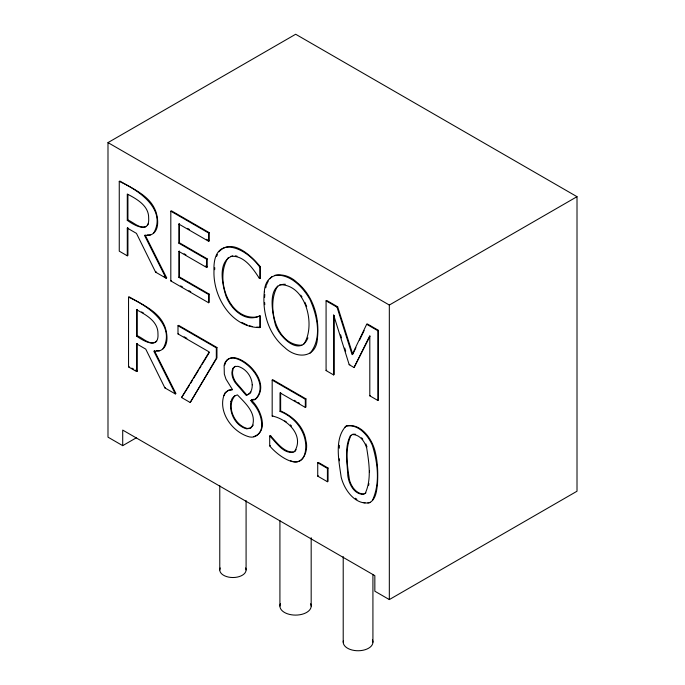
<?xml version="1.0" encoding="UTF-8"?>
<svg xmlns="http://www.w3.org/2000/svg" width="685" height="685" viewBox="0 0 685 685"><rect width="100%" height="100%" fill="white"/><g stroke="black" fill="none" stroke-linecap="round" stroke-linejoin="round"><path stroke-width="1.03" d="M339.332 448.196L339.426 445.319M369.463 472.479L369.54 470.441M264.598 297.444L264.778 294.447M214.653 269.693L214.773 267.715M368.658 485.34L368.924 483.559M265.763 287.811L266.165 285.988M224.74 364.985L225.699 362.1L227.309 359.916A24.54 14.171 60 0 1 235.409 357.87C250.993 361.474 270.104 385.364 255.531 399.286C246.985 399.269 253.108 402.634 255.599 406.573C259.221 411.822 261.584 417.91 261.67 424.34C262.415 431.139 257.08 438.451 249.734 436.97C232.009 432.518 216.597 410.589 224.945 392.899L228.156 390.484L232.549 389.731L225.939 379.07L224.329 374.138L224.115 365.345L225.074 362.459L226.684 360.276A24.54 14.171 60 0 1 234.784 358.229C250.367 361.834 269.479 385.724 254.906 399.646L250.967 400.451M307.916 337.851C299.807 358.032 277.588 335.59 275.019 323.209C272.219 311.975 266.902 283.778 285.337 284.249M266.371 285.08L268.28 281.021M333.586 374.909L333.586 314.817L349.204 364.72L354.068 367.528L369.806 335.727L369.806 395.819L377.837 400.46L378.462 400.1L378.462 330.358L367.306 323.919L366.68 324.279L352.124 354.702L337.037 307.163L326.077 300.835L326.077 370.576L333.586 374.909L334.212 374.549L334.212 315.511M355.935 347.68L352.749 354.333L337.662 306.794L326.702 300.475L326.077 300.835M359.574 340.077L364.12 330.572M369.968 336.301L354.068 367.528M216.52 256.533L217.47 254.64M224.004 395.622L225.177 393.31M372.426 500.392C380.252 483.516 377.769 463.009 372.486 445.652C368.282 435.523 358.05 423.407 345.951 426.198C333.98 438.76 338.981 461.493 341.164 477.111C344.187 489.664 355.241 505.513 369.746 502.687C376.236 498.86 376.63 490.469 377.486 483.79C378.086 473.01 377.743 462.084 375.157 451.561C372.143 438.974 361.132 423.056 346.576 425.839L344.564 427.543M147.395 225.476L148.457 223.558M190.207 402.515L216.323 358.298L216.323 347.852L177.997 325.726L177.997 333.92L209.225 351.953L181.568 397.523L190.207 402.515L216.948 357.938L216.948 347.492L178.622 325.366L177.997 325.726M189.385 385.321L181.568 397.523M190.49 383.497L192.699 379.85M193.804 378.026L198.23 370.731M199.344 368.907L200.996 366.175M202.109 364.351L209.302 352.501M365.31 493.183C371.621 479.483 369.044 462.795 366.732 448.273C364.942 441.714 359.762 434.393 352.313 434.538M350.994 435.36C344.718 448.923 347.201 465.552 349.47 479.971C351.234 486.633 356.44 494.142 364.009 494.013M294.37 451.74C304.782 435.9 287.529 418.929 272.176 416.026L272.176 380.106L272.801 379.738L305.947 398.875L305.947 407.07L305.322 407.429L280.011 392.822L280.011 411.368C295.997 417.55 308.267 434.076 305.33 451.655C301.263 473.6 277.005 455.046 269.702 445.884L269.702 436.002L270.327 435.643C276.757 442.167 283.051 451.997 293.163 452.263M296.134 449.625L294.995 451.381C284.412 455.936 276.32 442.253 269.702 436.002M277.785 286.005C265.806 304.457 275.747 345.822 301.88 345.231M303.952 343.964C316.033 325.529 305.981 284.249 279.865 284.712M153.697 233.063C167.251 209.148 137.651 189.531 119.258 181.422L119.258 251.164L127.29 255.805L127.915 255.445L127.915 227.711L127.29 228.079L127.29 255.805M162.987 348.819C176.55 324.904 146.941 305.279 128.549 297.179L128.549 366.92L136.58 371.553L137.206 371.193L137.206 343.468L136.58 343.827L136.58 371.553M253.21 425.077L250.898 427.911L247.311 428.493C234.433 425.257 225.708 406.042 235.075 395.682M250.984 392.043L249.768 393.515L246.805 394.988L235.768 382.179A12.236 7.064 60 0 1 232.523 372.178L233.234 368.299L235.349 366.218M228.345 257.551C214.234 277.699 228.67 321.051 257.26 316.941M269.89 278.829L271.748 276.749M310.022 353.246C322.472 338.501 317.241 315.716 310.022 299.568C302.975 287.169 290.423 273.837 274.968 275.25M218.892 251.806C232.241 237.378 251.369 255.796 260.428 266.842L260.428 278.041L259.153 278.024C252.799 268.255 243.749 254.846 230.528 256.404M156.694 341.224C150.537 346.541 142.977 337.893 137.206 335.736L136.58 336.104L136.58 309.774L137.206 309.414L137.206 335.736M225.57 392.539L228.781 390.125L232.292 389.517M365.936 492.823L363.384 494.373C353.88 494.287 348.896 483.798 347.774 475.57C347.329 462.563 344.144 447.725 350.369 435.72L352.938 434.179L355.404 434.213M122.709 445.652L107.99 437.15L107.99 142.608L295.672 34.25L577.01 196.681L577.01 491.222L389.328 599.581L374.841 591.215L374.841 575.648L122.709 430.086L122.709 445.652L136.58 437.647M119.258 181.422L119.884 181.063C133.19 189.111 150.118 195.662 155.838 211.571C158.449 219.414 159.691 232.198 149.715 235.255L144.526 235.409L166.027 278.17L166.652 277.81L145.151 235.041M127.29 220.347C134.234 225.382 149.835 234.116 148.662 218.027C148.928 205.723 136.726 199.001 127.29 194.026L127.29 220.347L127.915 219.988C133.575 222.334 139.303 228.739 145.879 226.752M170.813 211.194L171.438 210.826L209.199 232.635L209.199 240.872L208.574 241.24L178.845 224.072L178.845 243.184L206.545 259.178L207.17 258.81L207.17 267.056L206.545 267.415L178.845 251.421L178.845 277.322L208.574 294.49L209.199 294.13L209.199 302.376L208.574 302.736L170.813 280.927L170.813 211.194L208.574 232.994L209.199 232.635M178.845 224.072L179.47 223.712L179.47 242.815L207.17 258.81M178.845 243.184L179.47 242.815M178.845 251.421L179.47 251.061L179.47 276.963L209.199 294.13M127.29 228.079L136.452 233.371L155.598 272.15L156.223 271.791M128.549 297.179L129.174 296.819C142.489 304.868 159.408 311.418 165.136 327.319C167.748 335.162 168.981 347.946 159.014 351.003L153.817 351.157L175.317 393.918L175.942 393.558L154.442 350.797M170.813 280.927L171.438 280.567M178.845 277.322L179.47 276.963M259.803 278.401L259.803 267.21L260.428 266.842M259.153 278.024L260.428 278.041M177.997 333.92L178.622 333.561M128.549 366.92L129.174 366.561M260.428 316.162L259.195 316.179L260.428 316.162L260.428 327.216L259.803 327.584C231.444 327.584 213.138 297.016 213.968 271.046C212.538 233.037 245.804 246.994 259.803 267.21M216.323 347.852L216.948 347.492M136.58 343.827L145.751 349.119L164.897 387.898L165.522 387.539M337.037 307.163L337.662 306.794M107.99 142.608L389.328 305.039L577.01 196.681M250.967 400.734L251.592 400.091M366.68 324.279L377.837 330.718L378.462 330.358M326.077 370.576L326.702 370.217M349.204 364.72L349.829 364.36M280.011 411.368L280.636 411.009C293.06 416.257 303.917 426.866 305.904 440.669C308.781 450.31 303.087 466.305 290.628 460.765M272.176 416.026L272.801 415.667M272.176 380.106L305.322 399.235L305.947 398.875M270.275 436.328L270.9 435.968M269.702 445.884L270.327 445.524M369.806 395.819L370.431 395.459M317.729 462.795L318.354 462.435L328.046 468.026L328.046 481.375L327.421 481.735L317.729 476.144L317.729 462.795L327.421 468.386L328.046 468.026M317.729 476.144L318.354 475.784M259.82 315.811C245.067 323.354 229.912 308.259 225.596 294.875C222.094 282.956 217.565 260.951 232.772 255.847M253.698 436.645C269.556 431.259 260.523 408.594 251.592 400.374M367.879 502.944L370.371 502.319M147.232 234.981L150.34 234.895M156.523 350.737L159.639 350.643M256.678 327.113L260.428 327.216M363.076 502.507L365.062 502.824M235.272 255.822L237.053 256.164M249.468 325.769L252.397 326.565M241.651 322.37L247.508 325.238M187.579 228.388L189.377 229.432M206.493 239.313L209.199 240.872M184.085 253.733L185.935 254.794M205.32 265.994L207.17 267.056M164.04 276.303L166.652 277.81M180.643 285.885L182.484 286.955M188.932 290.671L190.781 291.733M155.598 272.15L166.027 278.17M141.624 311.966L143.388 312.985M184.128 336.746L186.885 338.33M294.19 400.288L295.997 401.333M297.804 402.378L299.619 403.414M136.58 309.774C146.025 314.757 158.218 321.479 157.961 333.783C159.134 349.864 143.525 341.139 136.58 336.104M131.854 368.102L133.635 369.138M135.424 370.165L137.206 371.193M164.897 387.898L175.317 393.918M355.369 498.226L356.919 499.314M284.729 420.864L286.347 422.003M290.389 424.854L291.553 426.027M361.56 437.766L362.785 439.171M300.706 295.175L301.957 296.802M304.945 302.342L306.692 306.657M365.91 443.948L366.989 446.92M340.582 334.828L341.541 337.876M344.726 348.066L345.685 351.122M264.658 302.59L264.778 304.688M339.358 458.83L339.426 460.782M389.328 305.039L389.328 599.581M377.837 330.718L377.837 400.46M372.923 574.766L372.923 642.17M343.211 556.58L343.211 642.17M327.421 468.386L327.421 481.735M311.178 537.725L311.178 606.079M305.322 399.235L305.322 407.429M280.636 392.454L280.636 411.009M279.917 520.634L279.917 606.079M259.803 316.53L259.803 327.584M246.086 500.589L246.086 569.929M219.774 485.656L219.774 569.929M208.574 232.994L208.574 241.24M208.574 294.49L208.574 302.736M206.545 259.178L206.545 267.415M127.915 194.72L127.915 219.988M372.417 639.953A14.856 8.58 0 0 1 358.717 650.741A14.856 8.58 0 0 1 343.442 640.68M310.647 603.742A15.635 9.025 0 0 1 295.552 615.104A15.635 9.025 0 0 1 280.448 603.742M245.632 567.959A13.161 7.595 0 0 1 232.926 577.524A13.161 7.595 0 0 1 220.219 567.959M264.333 291.81C262.064 312.12 268.426 334.374 284.729 347.552C296.956 359.36 316.633 358.101 317.438 338.082C319.698 317.806 313.259 295.689 297.033 282.511C284.832 270.712 265.283 271.851 264.333 291.81M252.226 384.833C252.38 389.14 250.864 394.166 246.18 395.348L235.143 382.538A12.236 7.064 60 0 1 231.898 372.537L232.609 368.658L234.724 366.578L237.943 366.329C245.992 368.684 251.909 376.485 252.226 384.833M230.931 401.513C228.987 412.61 235.246 425.856 246.686 428.853L250.273 428.271L252.585 425.436C256.438 412.747 245.196 403.063 237.421 394.877L234.45 396.041L232.266 398.25L230.931 401.513"/></g></svg>
